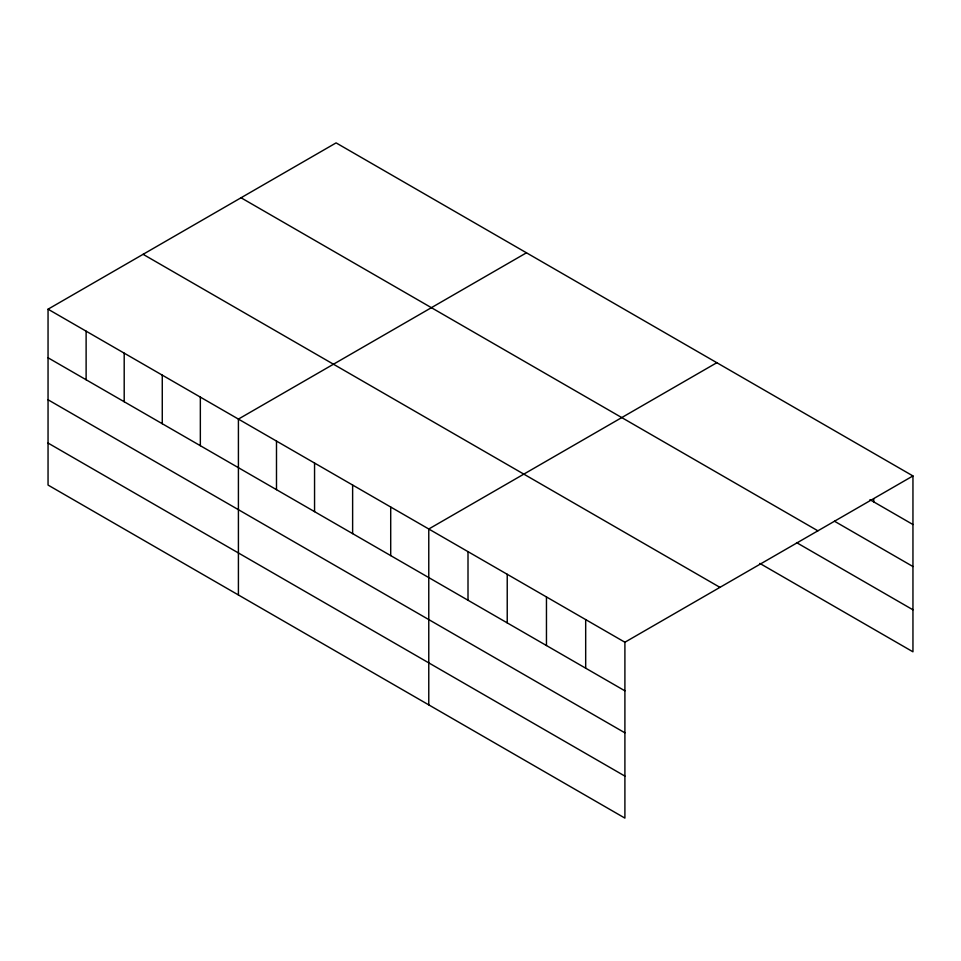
<?xml version="1.0" encoding="UTF-8"?>
<svg xmlns="http://www.w3.org/2000/svg" width="961" height="961" viewBox="0 0 961 961"><rect width="100%" height="100%" fill="white"/><g stroke="black" fill="none" stroke-linecap="round" stroke-linejoin="round"><path stroke-width="1.44" d="M624.902 732.823L624.902 642.236L48.05 309.19L48.05 485.065L624.902 818.111L624.902 732.823L48.05 399.776M48.05 309.19L336.098 142.889L912.95 475.935L912.95 651.81L759.839 563.41M526.46 252.803L238.412 419.092L238.412 594.967M716.822 362.705L428.774 529.006L428.774 704.869M624.902 642.236L912.95 475.935M869.933 499.684L912.95 524.526M834.496 521.234L912.95 566.534M241.043 197.774L817.895 530.82M796.537 542.593L912.95 609.803M143.105 254.317L719.957 587.363M48.05 357.78L624.902 690.827M48.05 443.057L624.902 776.104M873.729 498.927L873.729 501.882M585.681 619.593L585.681 668.171M546.461 596.949L546.461 645.528M507.228 574.294L507.228 622.884M468.007 551.65L468.007 600.241M390.707 507.024L390.707 555.602M352.627 485.041L352.627 533.631M314.559 463.058L314.559 511.648M276.492 441.075L276.492 489.666M200.344 397.121L200.344 445.7M162.265 375.138L162.265 423.717M124.197 353.155L124.197 401.734M86.118 331.173L86.118 379.763"/></g></svg>
